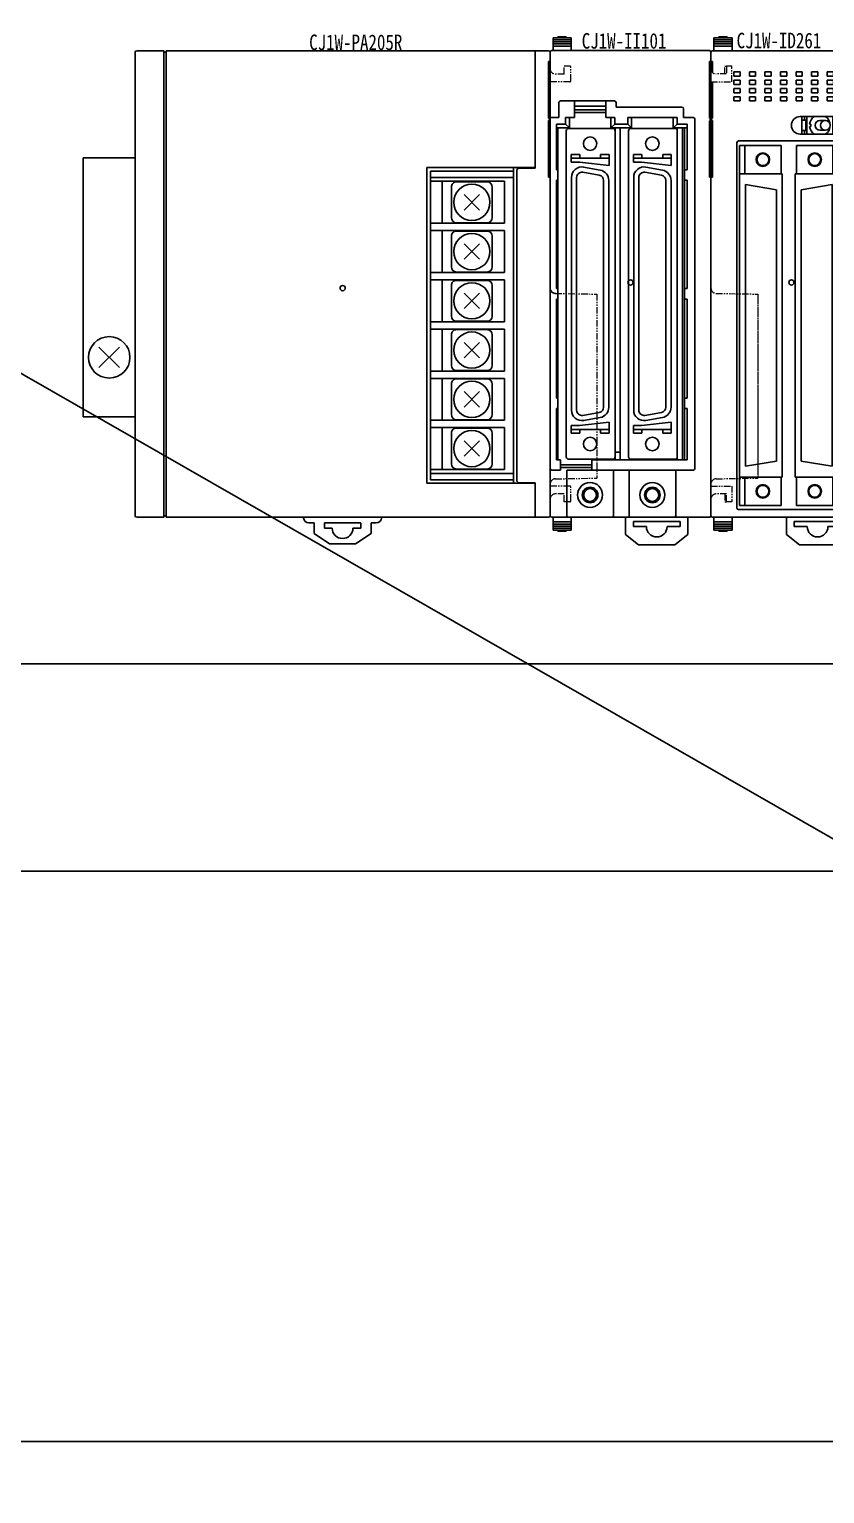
# Model space of a CAD drawing. Header units: millimetres. Extents: x 336 to 12810, y -1577 to 4105.
# Drawn here: x 6741.6 to 6895, y 3549.3 to 3831.8 of the extents above; entities that cross this region are included whole.
import ezdxf
from ezdxf.enums import TextEntityAlignment as Align

# ---------------------------------------------------------------- set-up
doc = ezdxf.new("R2010")
doc.units = ezdxf.units.MM
doc.linetypes.add('PHANTOM', pattern=[2.5, 1.25, -0.25, 0.25, -0.25, 0.25, -0.25])
doc.layers.add('TEXT', color=2, linetype='Continuous')
doc.layers.add('Z_OM_GAIKEI', color=7, linetype='Continuous')
doc.layers.add('Z_OM_PHANTOM', color=3, linetype='PHANTOM', lineweight=13)
doc.styles.add('ST', font='', dxfattribs={"width": 0.8, "height": 300})
doc.styles.get("Standard").update_dxf_attribs({"font": ''})
doc.styles.get('ST').set_extended_font_data('SimSun')
doc.styles.get('Standard').set_extended_font_data('SimSun')

# ---------------------------------------------------------------- blocks, each defined once
blk = doc.blocks.new('CJ1W-ID261')
at = {"layer": 'Z_OM_GAIKEI'}
for p, q in [((7115.01, 1994.25), (7115.01, 1993.85)), ((7115.01, 1994.25), (7118.51, 1994.25)), ((7115.96, 1994.45), (7117.56, 1994.45)), ((7115.96, 1994.45), (7115.96, 1994.25)), ((7116.56, 1994.45), (7116.56, 1994.25)), ((7116.96, 1994.45), (7116.96, 1994.25)), ((7117.56, 1994.45), (7117.56, 1994.25)), ((7118.51, 1993.85), (7118.51, 1994.25)), ((7114.46, 1991.45), (7114.46, 1902.05)), ((7145.16, 1991.75), (7114.76, 1991.75)), ((7115.01, 1993.85), (7115.01, 1993.45)), ((7115.01, 1993.85), (7118.51, 1993.85)), ((7115.01, 1993.45), (7115.01, 1993.05)), ((7115.01, 1993.45), (7118.51, 1993.45)), ((7115.01, 1993.05), (7115.01, 1992.65)), ((7115.01, 1993.05), (7118.51, 1993.05)), ((7115.01, 1992.65), (7115.01, 1991.75)), ((7115.01, 1992.65), (7118.51, 1992.65)), ((7118.51, 1993.45), (7118.51, 1993.85)), ((7118.51, 1993.05), (7118.51, 1993.45)), ((7118.51, 1992.65), (7118.51, 1993.05)), ((7118.51, 1991.75), (7118.51, 1992.65)), ((7145.46, 1991.45), (7145.46, 1902.05)), ((7114.16, 1989.65), (7114.16, 1978.75)), ((7114.46, 1989.65), (7114.16, 1989.65)), ((7145.46, 1989.65), (7145.76, 1989.65)), ((7145.61, 1989.65), (7145.46, 1989.22)), ((7145.76, 1989.65), (7145.76, 1987.54)), ((7148.16, 1987.25), (7148.16, 1988.75)), ((7148.16, 1987.25), (7148.16, 1988.75)), ((7148.16, 1988.75), (7148.46, 1988.75)), ((7148.16, 1988.75), (7148.46, 1988.75)), ((7148.46, 1988.75), (7148.46, 1987.25)), ((7148.46, 1988.75), (7148.46, 1987.25)), ((7149.46, 1988.75), (7148.46, 1988.75)), ((7149.46, 1988.75), (7148.46, 1988.75)), ((7149.46, 1985.75), (7149.46, 1988.75)), ((7149.46, 1985.75), (7149.46, 1988.75)), ((7118.86, 1987.65), (7118.86, 1986.85)), ((7120.06, 1987.65), (7118.86, 1987.65)), ((7120.06, 1986.85), (7118.86, 1986.85)), ((7120.06, 1986.05), (7118.86, 1986.05)), ((7118.86, 1986.05), (7118.86, 1985.25)), ((7120.06, 1987.65), (7120.06, 1986.85)), ((7120.06, 1986.05), (7120.06, 1985.25)), ((7121.86, 1987.65), (7121.86, 1986.85)), ((7123.06, 1987.65), (7121.86, 1987.65)), ((7123.06, 1986.85), (7121.86, 1986.85)), ((7123.06, 1986.05), (7121.86, 1986.05)), ((7121.86, 1986.05), (7121.86, 1985.25)), ((7123.06, 1987.65), (7123.06, 1986.85)), ((7123.06, 1986.05), (7123.06, 1985.25)), ((7124.86, 1987.65), (7124.86, 1986.85)), ((7126.06, 1987.65), (7124.86, 1987.65)), ((7126.06, 1986.85), (7124.86, 1986.85)), ((7126.06, 1986.05), (7124.86, 1986.05)), ((7124.86, 1986.05), (7124.86, 1985.25)), ((7126.06, 1987.65), (7126.06, 1986.85)), ((7126.06, 1986.05), (7126.06, 1985.25)), ((7127.86, 1987.65), (7127.86, 1986.85)), ((7129.06, 1987.65), (7127.86, 1987.65)), ((7129.06, 1986.85), (7127.86, 1986.85)), ((7129.06, 1986.05), (7127.86, 1986.05)), ((7127.86, 1986.05), (7127.86, 1985.25)), ((7129.06, 1987.65), (7129.06, 1986.85)), ((7129.06, 1986.05), (7129.06, 1985.25)), ((7130.86, 1987.65), (7130.86, 1986.85)), ((7132.06, 1987.65), (7130.86, 1987.65)), ((7132.06, 1986.85), (7130.86, 1986.85)), ((7132.06, 1986.05), (7130.86, 1986.05)), ((7130.86, 1986.05), (7130.86, 1985.25)), ((7132.06, 1987.65), (7132.06, 1986.85)), ((7132.06, 1986.05), (7132.06, 1985.25)), ((7133.86, 1987.65), (7133.86, 1986.85)), ((7135.06, 1987.65), (7133.86, 1987.65)), ((7135.06, 1986.85), (7133.86, 1986.85)), ((7135.06, 1986.05), (7133.86, 1986.05)), ((7133.86, 1986.05), (7133.86, 1985.25)), ((7135.06, 1987.65), (7135.06, 1986.85)), ((7135.06, 1986.05), (7135.06, 1985.25)), ((7136.86, 1987.65), (7136.86, 1986.85)), ((7138.06, 1987.65), (7136.86, 1987.65)), ((7138.06, 1986.85), (7136.86, 1986.85)), ((7138.06, 1986.05), (7136.86, 1986.05)), ((7136.86, 1986.05), (7136.86, 1985.25)), ((7138.06, 1987.65), (7138.06, 1986.85)), ((7138.06, 1986.05), (7138.06, 1985.25)), ((7139.86, 1987.65), (7139.86, 1986.85)), ((7141.06, 1987.65), (7139.86, 1987.65)), ((7141.06, 1986.85), (7139.86, 1986.85)), ((7141.06, 1986.05), (7139.86, 1986.05)), ((7139.86, 1986.05), (7139.86, 1985.25)), ((7141.06, 1987.65), (7141.06, 1986.85)), ((7141.06, 1986.05), (7141.06, 1985.25)), ((7145.46, 1985.75), (7149.46, 1985.75)), ((7145.46, 1985.75), (7149.46, 1985.75)), ((7145.76, 1985.75), (7145.76, 1978.75)), ((7148.46, 1987.25), (7146.46, 1987.25)), ((7148.46, 1987.25), (7146.46, 1987.25)), ((7120.06, 1985.25), (7118.86, 1985.25)), ((7120.06, 1984.45), (7118.86, 1984.45)), ((7118.86, 1984.45), (7118.86, 1983.65)), ((7120.06, 1983.65), (7118.86, 1983.65)), ((7120.06, 1984.45), (7120.06, 1983.65)), ((7123.06, 1985.25), (7121.86, 1985.25)), ((7123.06, 1984.45), (7121.86, 1984.45)), ((7121.86, 1984.45), (7121.86, 1983.65)), ((7123.06, 1983.65), (7121.86, 1983.65)), ((7123.06, 1984.45), (7123.06, 1983.65)), ((7126.06, 1985.25), (7124.86, 1985.25)), ((7126.06, 1984.45), (7124.86, 1984.45)), ((7124.86, 1984.45), (7124.86, 1983.65)), ((7126.06, 1983.65), (7124.86, 1983.65)), ((7126.06, 1984.45), (7126.06, 1983.65)), ((7129.06, 1985.25), (7127.86, 1985.25)), ((7129.06, 1984.45), (7127.86, 1984.45)), ((7127.86, 1984.45), (7127.86, 1983.65)), ((7129.06, 1983.65), (7127.86, 1983.65)), ((7129.06, 1984.45), (7129.06, 1983.65)), ((7132.06, 1985.25), (7130.86, 1985.25)), ((7132.06, 1984.45), (7130.86, 1984.45)), ((7130.86, 1984.45), (7130.86, 1983.65)), ((7132.06, 1983.65), (7130.86, 1983.65)), ((7132.06, 1984.45), (7132.06, 1983.65)), ((7135.06, 1985.25), (7133.86, 1985.25)), ((7135.06, 1984.45), (7133.86, 1984.45)), ((7133.86, 1984.45), (7133.86, 1983.65)), ((7135.06, 1983.65), (7133.86, 1983.65)), ((7135.06, 1984.45), (7135.06, 1983.65)), ((7138.06, 1985.25), (7136.86, 1985.25)), ((7138.06, 1984.45), (7136.86, 1984.45)), ((7136.86, 1984.45), (7136.86, 1983.65)), ((7138.06, 1983.65), (7136.86, 1983.65)), ((7138.06, 1984.45), (7138.06, 1983.65)), ((7141.06, 1985.25), (7139.86, 1985.25)), ((7141.06, 1984.45), (7139.86, 1984.45)), ((7139.86, 1984.45), (7139.86, 1983.65)), ((7141.06, 1983.65), (7139.86, 1983.65)), ((7141.06, 1984.45), (7141.06, 1983.65)), ((7120.06, 1982.85), (7118.86, 1982.85)), ((7118.86, 1982.85), (7118.86, 1982.05)), ((7120.06, 1982.05), (7118.86, 1982.05)), ((7120.06, 1982.85), (7120.06, 1982.05)), ((7123.06, 1982.85), (7121.86, 1982.85)), ((7121.86, 1982.85), (7121.86, 1982.05)), ((7123.06, 1982.05), (7121.86, 1982.05)), ((7123.06, 1982.85), (7123.06, 1982.05)), ((7126.06, 1982.85), (7124.86, 1982.85)), ((7124.86, 1982.85), (7124.86, 1982.05)), ((7126.06, 1982.05), (7124.86, 1982.05)), ((7126.06, 1982.85), (7126.06, 1982.05)), ((7129.06, 1982.85), (7127.86, 1982.85)), ((7127.86, 1982.85), (7127.86, 1982.05)), ((7129.06, 1982.05), (7127.86, 1982.05)), ((7129.06, 1982.85), (7129.06, 1982.05)), ((7132.06, 1982.85), (7130.86, 1982.85)), ((7130.86, 1982.85), (7130.86, 1982.05)), ((7132.06, 1982.05), (7130.86, 1982.05)), ((7132.06, 1982.85), (7132.06, 1982.05)), ((7135.06, 1982.85), (7133.86, 1982.85)), ((7133.86, 1982.85), (7133.86, 1982.05)), ((7135.06, 1982.05), (7133.86, 1982.05)), ((7135.06, 1982.85), (7135.06, 1982.05)), ((7138.06, 1982.85), (7136.86, 1982.85)), ((7136.86, 1982.85), (7136.86, 1982.05)), ((7138.06, 1982.05), (7136.86, 1982.05)), ((7138.06, 1982.85), (7138.06, 1982.05)), ((7141.06, 1982.85), (7139.86, 1982.85)), ((7139.86, 1982.85), (7139.86, 1982.05)), ((7141.06, 1982.05), (7139.86, 1982.05)), ((7141.06, 1982.85), (7141.06, 1982.05)), ((7114.16, 1978.75), (7114.46, 1978.75)), ((7114.16, 1978.25), (7114.16, 1967.35)), ((7114.16, 1978.25), (7114.46, 1978.25)), ((7114.33, 1978.75), (7114.33, 1978.25)), ((7139.26, 1979.05), (7131.66, 1979.05)), ((7131.96, 1975.65), (7131.96, 1979.05)), ((7131.96, 1978.35), (7132.71, 1978.35)), ((7132.46, 1979.05), (7132.46, 1978.35)), ((7132.71, 1978.35), (7132.71, 1976.35)), ((7132.96, 1975.65), (7132.96, 1979.05)), ((7133.47, 1977.6), (7133.71, 1977.6)), ((7133.71, 1977.1), (7133.71, 1977.6)), ((7136.51, 1978.3), (7135.46, 1978.3)), ((7137.96, 1975.65), (7137.96, 1979.05)), ((7138.21, 1978.35), (7138.96, 1978.35)), ((7138.21, 1976.35), (7138.21, 1978.35)), ((7138.46, 1978.82), (7138.46, 1979.05)), ((7138.46, 1978.82), (7140.12, 1978.82)), ((7138.46, 1978.35), (7138.46, 1978.42)), ((7138.46, 1978.42), (7140.58, 1978.42)), ((7138.96, 1975.65), (7138.96, 1979.05)), ((7145.76, 1978.75), (7145.46, 1978.75)), ((7145.76, 1978.25), (7145.46, 1978.25)), ((7145.58, 1978.75), (7145.58, 1978.25)), ((7145.76, 1978.25), (7145.76, 1967.35)), ((7139.26, 1975.65), (7131.66, 1975.65)), ((7131.96, 1976.35), (7132.71, 1976.35)), ((7132.46, 1976.35), (7132.46, 1975.65)), ((7133.47, 1977.1), (7133.71, 1977.1)), ((7136.51, 1976.4), (7135.46, 1976.4)), ((7138.21, 1976.35), (7138.96, 1976.35)), ((7138.46, 1976.28), (7138.46, 1976.35)), ((7138.46, 1976.28), (7140.57, 1976.28)), ((7138.46, 1975.65), (7138.46, 1975.88)), ((7138.46, 1975.88), (7140.1, 1975.88)), ((7119.46, 1903.55), (7119.46, 1974.05)), ((7119.76, 1974.35), (7139.16, 1974.35)), ((7119.96, 1904.01), (7119.96, 1973.49)), ((7119.96, 1904.01), (7119.96, 1973.49)), ((7119.96, 1973.49), (7123.96, 1973.49)), ((7127.96, 1973.49), (7119.96, 1973.49)), ((7120.96, 1967.99), (7120.96, 1973.49)), ((7127.96, 1967.99), (7127.96, 1973.49)), ((7130.96, 1973.49), (7138.96, 1973.49)), ((7130.96, 1967.99), (7130.96, 1973.49)), ((7138.96, 1973.49), (7134.96, 1973.49)), ((7137.96, 1967.99), (7137.96, 1973.49)), ((7138.96, 1904.01), (7138.96, 1973.49)), ((7138.96, 1904.01), (7138.96, 1973.49)), ((7139.46, 1974.05), (7139.46, 1903.55)), ((7114.46, 1967.35), (7114.16, 1967.35)), ((7114.31, 1967.35), (7114.46, 1967.79)), ((7119.96, 1967.99), (7128.21, 1967.99)), ((7119.96, 1967.99), (7128.21, 1967.99)), ((7128.21, 1909.51), (7128.21, 1967.99)), ((7128.21, 1967.99), (7128.21, 1909.51)), ((7130.71, 1909.51), (7130.71, 1967.99)), ((7130.71, 1967.99), (7130.71, 1909.51)), ((7138.96, 1967.99), (7130.71, 1967.99)), ((7138.96, 1967.99), (7130.71, 1967.99)), ((7145.61, 1967.35), (7145.46, 1967.78)), ((7145.46, 1967.35), (7145.76, 1967.35)), ((7121.08, 1911.59), (7121.08, 1965.91)), ((7127.08, 1964.91), (7121.08, 1965.91)), ((7127.08, 1964.91), (7127.08, 1912.59)), ((7131.83, 1964.91), (7137.83, 1965.91)), ((7131.83, 1964.91), (7131.83, 1912.59)), ((7137.83, 1911.59), (7137.83, 1965.91)), ((7146.44, 1944.94), (7154.46, 1944.8)), ((7154.46, 1944.8), (7154.46, 1909.31)), ((7154.46, 1944.15), (7154.46, 1927.05)), ((7154.46, 1927.05), (7154.46, 1909.95)), ((7127.08, 1912.59), (7121.08, 1911.59)), ((7131.83, 1912.59), (7137.83, 1911.59)), ((7119.96, 1909.51), (7128.21, 1909.51)), ((7119.96, 1909.51), (7128.21, 1909.51)), ((7120.96, 1909.51), (7120.96, 1904.01)), ((7127.96, 1909.51), (7127.96, 1904.01)), ((7138.96, 1909.51), (7130.71, 1909.51)), ((7138.96, 1909.51), (7130.71, 1909.51)), ((7130.96, 1909.51), (7130.96, 1904.01)), ((7137.96, 1909.51), (7137.96, 1904.01)), ((7145.46, 1907.75), (7149.46, 1907.75)), ((7145.46, 1907.75), (7149.46, 1907.75)), ((7146.44, 1909.17), (7154.46, 1909.31)), ((7149.46, 1907.75), (7149.46, 1904.75)), ((7149.46, 1907.75), (7149.46, 1904.75)), ((7123.96, 1904.01), (7119.96, 1904.01)), ((7127.96, 1904.01), (7119.96, 1904.01)), ((7130.96, 1904.01), (7138.96, 1904.01)), ((7134.96, 1904.01), (7138.96, 1904.01)), ((7148.46, 1906.25), (7146.46, 1906.25)), ((7148.46, 1906.25), (7146.46, 1906.25)), ((7148.16, 1906.25), (7148.16, 1904.75)), ((7148.16, 1906.25), (7148.16, 1904.75)), ((7148.16, 1904.75), (7148.46, 1904.75)), ((7148.16, 1904.75), (7148.46, 1904.75)), ((7148.46, 1904.75), (7148.46, 1906.25)), ((7148.46, 1904.75), (7148.46, 1906.25)), ((7149.46, 1904.75), (7148.46, 1904.75)), ((7149.46, 1904.75), (7148.46, 1904.75)), ((7114.76, 1901.75), (7145.16, 1901.75)), ((7115.01, 1901.75), (7115.01, 1900.85)), ((7118.51, 1900.85), (7118.51, 1901.75)), ((7139.16, 1903.25), (7119.76, 1903.25)), ((7129.01, 1901.75), (7129.01, 1898.45)), ((7141.01, 1901.75), (7141.01, 1898.45)), ((7118.51, 1900.85), (7115.01, 1900.85)), ((7115.01, 1900.85), (7115.01, 1900.45)), ((7118.51, 1900.45), (7115.01, 1900.45)), ((7115.01, 1900.45), (7115.01, 1900.05)), ((7118.51, 1900.05), (7115.01, 1900.05)), ((7115.01, 1900.05), (7115.01, 1899.65)), ((7118.51, 1899.65), (7115.01, 1899.65)), ((7115.01, 1899.65), (7115.01, 1899.25)), ((7118.51, 1899.25), (7115.01, 1899.25)), ((7115.96, 1899.05), (7115.96, 1899.25)), ((7117.56, 1899.05), (7115.96, 1899.05)), ((7116.56, 1899.05), (7116.56, 1899.25)), ((7116.96, 1899.05), (7116.96, 1899.25)), ((7117.56, 1899.05), (7117.56, 1899.25)), ((7118.51, 1900.45), (7118.51, 1900.85)), ((7118.51, 1900.05), (7118.51, 1900.45)), ((7118.51, 1899.65), (7118.51, 1900.05)), ((7118.51, 1899.25), (7118.51, 1899.65)), ((7129.01, 1898.45), (7131.51, 1896.45)), ((7139.51, 1900.95), (7130.51, 1900.95)), ((7130.51, 1899.95), (7130.51, 1900.95)), ((7130.51, 1899.95), (7133.01, 1899.95)), ((7139.51, 1899.95), (7137.01, 1899.95)), ((7141.01, 1898.45), (7138.51, 1896.45)), ((7139.51, 1899.95), (7139.51, 1900.95)), ((7138.51, 1896.45), (7131.51, 1896.45))]:
    blk.add_line(p, q, dxfattribs=at)
for centre, radius in [((7136.51, 1977.35), 0.95), ((7124.46, 1970.74), 1.3), ((7124.46, 1970.74), 1.15), ((7134.46, 1970.74), 1.3), ((7134.46, 1970.74), 1.15), ((7129.96, 1947.05), 0.5), ((7124.46, 1906.76), 1.3), ((7124.46, 1906.76), 1.15), ((7134.46, 1906.76), 1.3), ((7134.46, 1906.76), 1.15)]:
    blk.add_circle(centre, radius, dxfattribs=at)
for centre, radius, start, end in [((7114.76, 1991.45), 0.3, 90, 180), ((7145.16, 1991.45), 0.3, 0, 90), ((7145.16, 1991.45), 0.3, 0, 90), ((7146.46, 1988.25), 1, 180, 270), ((7146.46, 1988.25), 1, 180, 270), ((7131.66, 1977.35), 1.7, 90, 270), ((7135.46, 1977.35), 2, 121.5917, 172.8192), ((7135.46, 1977.35), 0.95, 90, 270), ((7135.46, 1977.35), 2, 301.9832, 58.4083), ((7139.26, 1977.35), 1.7, 270, 90), ((7135.46, 1977.35), 2, 187.1808, 238.0168), ((7119.76, 1974.05), 0.3, 90, 180), ((7139.16, 1974.05), 0.3, 0, 90), ((7146.46, 1945.94), 1, 180.0001, 269.0001), ((7146.46, 1908.17), 1, 91, 180), ((7146.46, 1905.25), 1, 90, 180), ((7146.46, 1905.25), 1, 90, 180), ((7114.76, 1902.05), 0.3, 180, 270), ((7119.76, 1903.55), 0.3, 180, 270), ((7139.16, 1903.55), 0.3, 270, 0), ((7145.16, 1902.05), 0.3, 270, 0), ((7145.16, 1902.05), 0.3, 270, 0), ((7135.01, 1899.95), 2, 180, 0)]:
    blk.add_arc(centre, radius, start, end, dxfattribs=at)

msp = doc.modelspace()

# ---------------------------------------------------------------- linework, layer by layer
at = {"color": 2}
msp.add_line((6148.29, 4104.721), (7905.608, 3097.062), dxfattribs=at)
for p, q in [((6268.84, 3709.412), (7328.84, 3709.412)), ((7328.84, 3669.412), (6268.84, 3669.412))]:
    msp.add_line(p, q)
msp.add_lwpolyline([(6228.84, 4049.412), (7828.84, 4049.412), (7828.84, 3559.412), (6228.84, 3559.412)], close=True)
at = {"layer": 'Z_OM_GAIKEI'}
for p, q in [((6843.542, 3830.376), (6843.542, 3830.176)), ((6843.542, 3830.376), (6845.142, 3830.376)), ((6844.142, 3830.376), (6844.142, 3830.176)), ((6844.542, 3830.376), (6844.542, 3830.176)), ((6845.142, 3830.376), (6845.142, 3830.176)), ((6762.339, 3827.674), (6767.542, 3827.674)), ((6767.542, 3737.674), (6767.542, 3827.674)), ((6767.542, 3827.674), (6767.543, 3827.586)), ((6767.542, 3827.374), (6767.543, 3827.586)), ((6767.543, 3827.586), (6767.544, 3827.374)), ((6767.544, 3737.974), (6767.544, 3827.674)), ((6768.039, 3827.374), (6768.041, 3827.586)), ((6768.041, 3827.586), (6768.042, 3827.674)), ((6768.041, 3827.586), (6768.042, 3827.374)), ((6768.042, 3827.674), (6841.742, 3827.674)), ((6800.085, 3827.674), (6800.142, 3827.674)), ((6839.142, 3827.374), (6839.142, 3827.674)), ((6839.142, 3827.374), (6839.142, 3827.674)), ((6872.742, 3827.676), (6842.342, 3827.676)), ((6842.592, 3830.176), (6846.092, 3830.176)), ((6842.592, 3830.176), (6842.592, 3829.776)), ((6842.592, 3829.776), (6846.092, 3829.776)), ((6842.592, 3829.776), (6842.592, 3829.376)), ((6842.592, 3829.376), (6846.092, 3829.376)), ((6842.592, 3829.376), (6842.592, 3828.976)), ((6842.592, 3828.976), (6846.092, 3828.976)), ((6842.592, 3828.976), (6842.592, 3828.576)), ((6842.592, 3828.576), (6846.092, 3828.576)), ((6842.592, 3828.576), (6842.592, 3827.676)), ((6846.092, 3829.776), (6846.092, 3830.176)), ((6846.092, 3829.376), (6846.092, 3829.776)), ((6846.092, 3828.976), (6846.092, 3829.376)), ((6846.092, 3828.576), (6846.092, 3828.976)), ((6846.092, 3827.676), (6846.092, 3828.576)), ((6762.042, 3737.966), (6762.042, 3827.382)), ((6767.544, 3827.374), (6768.039, 3827.374)), ((6768.039, 3737.974), (6768.039, 3827.374)), ((6768.042, 3737.974), (6768.042, 3827.374)), ((6839.142, 3805.124), (6839.142, 3827.374)), ((6839.142, 3805.024), (6839.142, 3827.374)), ((6841.742, 3825.576), (6841.742, 3814.676)), ((6842.042, 3825.576), (6841.742, 3825.576)), ((6841.742, 3825.576), (6841.742, 3814.676)), ((6842.042, 3825.576), (6841.742, 3825.576)), ((6842.042, 3827.376), (6842.042, 3737.973)), ((6842.042, 3827.376), (6842.042, 3737.976)), ((6842.042, 3737.974), (6842.042, 3827.374)), ((6873.042, 3827.376), (6873.042, 3737.976)), ((6873.193, 3825.576), (6873.042, 3825.145)), ((6873.042, 3825.576), (6873.342, 3825.576)), ((6873.342, 3825.576), (6873.342, 3823.462)), ((6873.342, 3821.676), (6873.342, 3814.676)), ((6843.742, 3817.673), (6843.742, 3814.776)), ((6844.042, 3817.976), (6854.442, 3817.976)), ((6846.742, 3817.976), (6846.742, 3814.776)), ((6852.742, 3816.976), (6846.742, 3816.976)), ((6846.742, 3816.276), (6852.742, 3816.276)), ((6852.742, 3817.976), (6852.742, 3814.776)), ((6854.742, 3817.676), (6854.742, 3816.776)), ((6854.742, 3816.776), (6867.442, 3816.776)), ((6867.742, 3816.476), (6867.742, 3814.776)), ((6841.742, 3814.676), (6842.042, 3814.676)), ((6841.742, 3814.676), (6842.042, 3814.676)), ((6841.742, 3814.176), (6841.742, 3803.276)), ((6841.742, 3814.176), (6842.042, 3814.176)), ((6841.742, 3814.176), (6841.742, 3803.276)), ((6841.742, 3814.176), (6842.042, 3814.176)), ((6841.918, 3814.676), (6841.918, 3814.176)), ((6841.918, 3814.676), (6841.918, 3814.176)), ((6842.342, 3814.776), (6843.742, 3814.776)), ((6843.242, 3813.526), (6844.992, 3813.526)), ((6843.242, 3813.526), (6843.242, 3804.676)), ((6844.992, 3814.776), (6844.992, 3813.526)), ((6844.992, 3814.776), (6846.742, 3814.776)), ((6845.742, 3812.776), (6844.992, 3813.526)), ((6845.742, 3814.776), (6845.742, 3812.776)), ((6846.742, 3815.776), (6852.742, 3815.776)), ((6852.742, 3814.776), (6854.492, 3814.776)), ((6853.742, 3814.776), (6853.742, 3812.776)), ((6853.742, 3812.776), (6854.492, 3813.526)), ((6854.491, 3813.526), (6856.992, 3813.526)), ((6854.492, 3814.776), (6854.492, 3813.526)), ((6866.492, 3814.776), (6856.992, 3814.776)), ((6856.992, 3814.776), (6856.992, 3813.526)), ((6857.742, 3812.776), (6856.992, 3813.526)), ((6857.742, 3814.776), (6857.742, 3812.776)), ((6865.742, 3814.776), (6865.742, 3812.776)), ((6865.742, 3812.776), (6866.492, 3813.526)), ((6866.492, 3814.776), (6866.492, 3813.526)), ((6868.442, 3813.526), (6866.492, 3813.526)), ((6869.642, 3814.776), (6867.742, 3814.776)), ((6868.442, 3813.526), (6868.442, 3804.676)), ((6869.942, 3814.476), (6869.942, 3747.076)), ((6873.342, 3814.676), (6873.042, 3814.676)), ((6873.342, 3814.176), (6873.042, 3814.176)), ((6873.166, 3814.676), (6873.166, 3814.176)), ((6873.342, 3814.176), (6873.342, 3803.276)), ((6843.242, 3812.776), (6845.742, 3812.776)), ((6843.542, 3812.776), (6843.542, 3748.776)), ((6845.142, 3749.361), (6845.142, 3812.191)), ((6854.042, 3812.691), (6845.642, 3812.691)), ((6853.742, 3812.776), (6857.742, 3812.776)), ((6854.542, 3748.776), (6854.542, 3812.776)), ((6854.542, 3749.361), (6854.542, 3812.191)), ((6855.542, 3812.776), (6855.542, 3748.776)), ((6857.142, 3749.361), (6857.142, 3812.191)), ((6866.042, 3812.691), (6857.642, 3812.691)), ((6868.442, 3812.776), (6865.742, 3812.776)), ((6866.542, 3748.776), (6866.542, 3812.776)), ((6866.542, 3749.361), (6866.542, 3812.191)), ((6867.542, 3748.776), (6867.542, 3812.776)), ((6867.942, 3812.776), (6867.942, 3748.776)), ((6846.092, 3806.193), (6846.092, 3807.666)), ((6846.092, 3807.666), (6847.742, 3807.666)), ((6847.742, 3806.966), (6847.742, 3807.666)), ((6851.742, 3806.966), (6851.742, 3807.666)), ((6851.742, 3807.666), (6853.392, 3807.666)), ((6853.392, 3807.666), (6853.392, 3805.517)), ((6858.092, 3806.193), (6858.092, 3807.666)), ((6858.092, 3807.666), (6859.742, 3807.666)), ((6859.742, 3806.966), (6859.742, 3807.666)), ((6863.742, 3807.666), (6865.392, 3807.666)), ((6863.742, 3806.966), (6863.742, 3807.666)), ((6865.392, 3807.666), (6865.392, 3805.517)), ((6752.042, 3807.024), (6752.042, 3757.024)), ((6752.042, 3807.024), (6762.042, 3807.024)), ((6762.042, 3807.024), (6762.042, 3757.024)), ((6818.242, 3744.224), (6818.242, 3805.124)), ((6818.242, 3805.124), (6839.142, 3805.124)), ((6834.943, 3744.224), (6834.943, 3805.124)), ((6835.942, 3805.024), (6835.642, 3804.724)), ((6839.142, 3805.024), (6835.942, 3805.024)), ((6853.392, 3806.966), (6846.092, 3806.966)), ((6847.673, 3806.193), (6846.092, 3806.193)), ((6853.392, 3805.517), (6847.673, 3806.193)), ((6848.495, 3805.21), (6851.695, 3804.628)), ((6865.392, 3806.966), (6858.092, 3806.966)), ((6859.673, 3806.193), (6858.092, 3806.193)), ((6865.392, 3805.517), (6859.673, 3806.193)), ((6860.495, 3805.21), (6863.695, 3804.628)), ((6818.943, 3744.924), (6818.943, 3804.424)), ((6818.943, 3804.424), (6834.943, 3804.424)), ((6818.943, 3803.224), (6834.943, 3803.224)), ((6818.943, 3802.474), (6833.243, 3802.474)), ((6821.243, 3802.474), (6821.243, 3794.374)), ((6829.893, 3802.374), (6823.993, 3802.374)), ((6833.243, 3802.474), (6833.243, 3794.374)), ((6835.642, 3744.624), (6835.642, 3804.724)), ((6842.042, 3803.276), (6841.742, 3803.276)), ((6842.042, 3803.276), (6841.742, 3803.276)), ((6841.891, 3803.276), (6842.042, 3803.707)), ((6841.891, 3803.276), (6842.042, 3803.707)), ((6843.542, 3804.676), (6843.242, 3804.676)), ((6843.542, 3802.676), (6843.242, 3802.676)), ((6843.242, 3802.676), (6843.242, 3781.776)), ((6846.142, 3758.312), (6846.142, 3803.24)), ((6847.142, 3758.312), (6847.142, 3803.24)), ((6848.316, 3804.226), (6851.516, 3803.644)), ((6852.342, 3758.892), (6852.342, 3802.659)), ((6853.342, 3758.892), (6853.342, 3802.659)), ((6858.142, 3758.312), (6858.142, 3803.24)), ((6859.142, 3758.312), (6859.142, 3803.24)), ((6860.316, 3804.226), (6863.516, 3803.644)), ((6864.342, 3758.892), (6864.342, 3802.659)), ((6865.342, 3758.892), (6865.342, 3802.659)), ((6868.442, 3804.676), (6867.942, 3804.676)), ((6868.482, 3802.676), (6867.942, 3802.676)), ((6868.442, 3802.676), (6868.442, 3781.776)), ((6873.193, 3803.276), (6873.042, 3803.706)), ((6873.042, 3803.276), (6873.342, 3803.276)), ((6822.993, 3801.374), (6822.993, 3795.474)), ((6825.458, 3796.939), (6828.427, 3799.909)), ((6825.458, 3799.909), (6828.427, 3796.939)), ((6830.893, 3795.474), (6830.893, 3801.374)), ((6818.943, 3794.374), (6833.243, 3794.374)), ((6823.993, 3794.474), (6829.893, 3794.474)), ((6818.943, 3792.974), (6833.243, 3792.974)), ((6821.243, 3792.974), (6821.243, 3784.874)), ((6822.993, 3791.874), (6822.993, 3785.974)), ((6829.893, 3792.874), (6823.993, 3792.874)), ((6830.893, 3785.974), (6830.893, 3791.874)), ((6833.243, 3792.974), (6833.243, 3784.874)), ((6825.458, 3787.439), (6828.427, 3790.409)), ((6825.458, 3790.409), (6828.427, 3787.439)), ((6818.943, 3784.874), (6833.243, 3784.874)), ((6818.943, 3783.474), (6833.243, 3783.474)), ((6821.243, 3783.474), (6821.243, 3775.374)), ((6822.993, 3782.374), (6822.993, 3776.474)), ((6823.993, 3784.974), (6829.893, 3784.974)), ((6829.893, 3783.374), (6823.993, 3783.374)), ((6830.893, 3776.474), (6830.893, 3782.374)), ((6833.243, 3783.474), (6833.243, 3775.374)), ((6825.458, 3777.939), (6828.427, 3780.909)), ((6825.458, 3780.909), (6828.427, 3777.939)), ((6843.024, 3780.857), (6843.017, 3780.857)), ((6843.542, 3781.776), (6843.242, 3781.776)), ((6843.542, 3779.776), (6843.242, 3779.776)), ((6843.242, 3779.776), (6843.242, 3760.676)), ((6868.442, 3781.776), (6867.942, 3781.776)), ((6868.442, 3779.776), (6867.942, 3779.776)), ((6868.442, 3779.776), (6868.442, 3760.676)), ((6818.943, 3775.374), (6833.243, 3775.374)), ((6818.943, 3773.974), (6833.243, 3773.974)), ((6821.243, 3773.974), (6821.243, 3765.874)), ((6823.993, 3775.474), (6829.893, 3775.474)), ((6829.893, 3773.874), (6823.993, 3773.874)), ((6833.243, 3773.974), (6833.243, 3765.874)), ((6822.993, 3772.874), (6822.993, 3766.974)), ((6825.458, 3768.439), (6828.427, 3771.409)), ((6825.458, 3771.409), (6828.427, 3768.439)), ((6830.893, 3766.974), (6830.893, 3772.874)), ((6759.022, 3766.544), (6755.062, 3770.504)), ((6759.022, 3770.504), (6755.062, 3766.544)), ((6818.943, 3765.874), (6833.243, 3765.874)), ((6823.993, 3765.974), (6829.893, 3765.974)), ((6818.943, 3764.474), (6833.243, 3764.474)), ((6821.243, 3764.474), (6821.243, 3756.374)), ((6822.993, 3763.374), (6822.993, 3757.474)), ((6829.893, 3764.374), (6823.993, 3764.374)), ((6830.893, 3757.474), (6830.893, 3763.374)), ((6833.243, 3764.474), (6833.243, 3756.374)), ((6825.458, 3758.939), (6828.427, 3761.909)), ((6825.458, 3761.909), (6828.427, 3758.939)), ((6843.242, 3760.676), (6843.542, 3760.676)), ((6867.942, 3760.676), (6868.442, 3760.676)), ((6752.042, 3757.024), (6762.042, 3757.024)), ((6843.242, 3758.676), (6843.242, 3748.776)), ((6843.242, 3758.676), (6843.542, 3758.676)), ((6848.316, 3757.326), (6851.516, 3757.907)), ((6848.495, 3756.342), (6851.695, 3756.924)), ((6860.316, 3757.326), (6863.516, 3757.907)), ((6860.495, 3756.342), (6863.695, 3756.924)), ((6867.942, 3758.676), (6868.442, 3758.676)), ((6868.442, 3758.676), (6868.442, 3748.776)), ((6818.943, 3756.374), (6833.243, 3756.374)), ((6818.943, 3754.974), (6833.243, 3754.974)), ((6821.243, 3754.974), (6821.243, 3746.874)), ((6823.993, 3756.474), (6829.893, 3756.474)), ((6829.893, 3754.874), (6823.993, 3754.874)), ((6833.243, 3754.974), (6833.243, 3746.874)), ((6847.673, 3755.358), (6846.092, 3755.358)), ((6846.092, 3755.358), (6846.092, 3753.886)), ((6853.392, 3754.586), (6846.092, 3754.586)), ((6853.392, 3756.034), (6847.673, 3755.358)), ((6847.742, 3754.586), (6847.742, 3753.886)), ((6851.742, 3754.586), (6851.742, 3753.886)), ((6853.392, 3753.886), (6853.392, 3756.034)), ((6859.673, 3755.358), (6858.092, 3755.358)), ((6858.092, 3755.358), (6858.092, 3753.886)), ((6865.392, 3754.586), (6858.092, 3754.586)), ((6865.392, 3756.034), (6859.673, 3755.358)), ((6859.742, 3754.586), (6859.742, 3753.886)), ((6863.742, 3754.586), (6863.742, 3753.886)), ((6865.392, 3753.886), (6865.392, 3756.034)), ((6822.993, 3753.874), (6822.993, 3747.974)), ((6825.458, 3749.439), (6828.427, 3752.409)), ((6825.458, 3752.409), (6828.427, 3749.439)), ((6830.893, 3747.974), (6830.893, 3753.874)), ((6846.092, 3753.886), (6847.742, 3753.886)), ((6851.742, 3753.886), (6853.392, 3753.886)), ((6858.092, 3753.886), (6859.742, 3753.886)), ((6863.742, 3753.886), (6865.392, 3753.886)), ((6843.242, 3748.776), (6844.042, 3748.776)), ((6844.042, 3748.776), (6844.042, 3746.776)), ((6854.042, 3748.861), (6845.642, 3748.861)), ((6850.042, 3748.776), (6868.442, 3748.776)), ((6850.042, 3748.776), (6850.042, 3746.776)), ((6855.542, 3750.213), (6854.542, 3750.213)), ((6866.042, 3748.861), (6857.642, 3748.861)), ((6818.943, 3746.874), (6833.243, 3746.874)), ((6834.943, 3746.124), (6818.943, 3746.124)), ((6823.993, 3746.974), (6829.893, 3746.974)), ((6842.342, 3746.776), (6844.042, 3746.776)), ((6844.042, 3747.776), (6850.042, 3747.776)), ((6844.042, 3747.276), (6850.042, 3747.276)), ((6845.242, 3746.776), (6869.642, 3746.776)), ((6845.242, 3737.976), (6845.242, 3746.776)), ((6854.242, 3737.976), (6854.242, 3746.776)), ((6857.242, 3737.976), (6857.242, 3746.776)), ((6866.242, 3737.976), (6866.242, 3746.776)), ((6818.242, 3744.224), (6839.142, 3744.224)), ((6834.943, 3744.924), (6818.943, 3744.924)), ((6835.942, 3744.324), (6835.642, 3744.624)), ((6839.142, 3744.324), (6835.942, 3744.324)), ((6839.142, 3737.674), (6839.142, 3744.324)), ((6839.142, 3737.974), (6839.142, 3744.224)), ((6762.339, 3737.674), (6767.542, 3737.674)), ((6766.082, 3737.674), (6766.196, 3737.674)), ((6766.196, 3737.674), (6767.542, 3737.674)), ((6767.542, 3737.974), (6767.543, 3737.674)), ((6767.542, 3737.674), (6767.543, 3737.762)), ((6767.543, 3737.762), (6767.544, 3737.974)), ((6767.544, 3737.974), (6768.039, 3737.974)), ((6768.039, 3737.974), (6768.041, 3737.762)), ((6768.041, 3737.762), (6768.042, 3737.974)), ((6768.041, 3737.762), (6768.042, 3737.674)), ((6768.042, 3737.674), (6841.75, 3737.674)), ((6794.52, 3737.574), (6794.52, 3737.674)), ((6809.52, 3737.574), (6809.52, 3737.674)), ((6839.142, 3737.674), (6839.142, 3737.974)), ((6839.142, 3737.674), (6839.142, 3737.974)), ((6842.342, 3737.676), (6872.742, 3737.676)), ((6842.592, 3737.676), (6842.592, 3736.776)), ((6846.092, 3736.776), (6846.092, 3737.676)), ((6856.592, 3737.676), (6856.592, 3734.376)), ((6868.592, 3737.676), (6868.592, 3734.376)), ((6796.52, 3736.574), (6795.52, 3736.574)), ((6796.52, 3734.574), (6796.52, 3736.574)), ((6799.52, 3732.574), (6796.52, 3734.574)), ((6798.52, 3735.574), (6798.52, 3736.574)), ((6805.52, 3736.574), (6798.52, 3736.574)), ((6800.02, 3735.574), (6798.52, 3735.574)), ((6804.02, 3735.574), (6805.52, 3735.574)), ((6804.52, 3732.574), (6807.52, 3734.574)), ((6805.52, 3735.574), (6805.52, 3736.574)), ((6807.52, 3734.574), (6807.52, 3736.574)), ((6807.52, 3736.574), (6808.52, 3736.574)), ((6846.092, 3736.776), (6842.592, 3736.776)), ((6842.592, 3736.776), (6842.592, 3736.376)), ((6846.092, 3736.376), (6842.592, 3736.376)), ((6842.592, 3736.376), (6842.592, 3735.976)), ((6846.092, 3735.976), (6842.592, 3735.976)), ((6842.592, 3735.976), (6842.592, 3735.576)), ((6846.092, 3735.576), (6842.592, 3735.576)), ((6842.592, 3735.576), (6842.592, 3735.176)), ((6846.092, 3735.176), (6842.592, 3735.176)), ((6843.542, 3734.976), (6843.542, 3735.176)), ((6845.142, 3734.976), (6843.542, 3734.976)), ((6844.142, 3734.976), (6844.142, 3735.176)), ((6844.542, 3734.976), (6844.542, 3735.176)), ((6845.142, 3734.976), (6845.142, 3735.176)), ((6846.092, 3736.376), (6846.092, 3736.776)), ((6846.092, 3735.976), (6846.092, 3736.376)), ((6846.092, 3735.576), (6846.092, 3735.976)), ((6846.092, 3735.176), (6846.092, 3735.576)), ((6856.592, 3734.376), (6859.092, 3732.376)), ((6867.092, 3736.876), (6858.092, 3736.876)), ((6858.092, 3735.876), (6858.092, 3736.876)), ((6858.092, 3735.876), (6860.592, 3735.876)), ((6867.092, 3735.876), (6864.592, 3735.876)), ((6868.592, 3734.376), (6866.092, 3732.376)), ((6867.092, 3735.876), (6867.092, 3736.876)), ((6804.52, 3732.574), (6799.52, 3732.574)), ((6866.092, 3732.376), (6859.092, 3732.376))]:
    msp.add_line(p, q, dxfattribs=at)
for centre, radius in [((6849.742, 3809.741), 1.3), ((6861.742, 3809.741), 1.3), ((6826.943, 3798.424), 3.5), ((6826.943, 3788.924), 3.5), ((6802.042, 3781.874), 0.5), ((6826.943, 3779.424), 3.5), ((6857.542, 3782.976), 0.5), ((6757.042, 3768.524), 4), ((6826.943, 3769.924), 3.5), ((6826.943, 3760.424), 3.5), ((6826.943, 3750.924), 3.5), ((6849.742, 3751.811), 1.3), ((6861.742, 3751.811), 1.3), ((6849.742, 3741.975), 2.4), ((6849.742, 3741.975), 1.5), ((6849.742, 3741.975), 1.23), ((6861.742, 3741.976), 2.4), ((6861.742, 3741.976), 1.5), ((6861.742, 3741.976), 1.23)]:
    msp.add_circle(centre, radius, dxfattribs=at)
for centre, radius, start, end in [((6762.342, 3827.374), 0.3, 90.51713, 178.49299), ((6841.742, 3827.374), 0.3, 0.00729, 89.99335), ((6842.342, 3827.376), 0.3, 90, 180.00001), ((6842.342, 3827.376), 0.3, 90, 180.00001), ((6872.742, 3827.376), 0.3, 0, 90), ((6872.742, 3827.376), 0.3, 0, 90), ((6844.042, 3817.676), 0.3, 90, 180.00001), ((6854.442, 3817.676), 0.3, 0, 90), ((6867.442, 3816.476), 0.3, 0, 90), ((6842.342, 3814.476), 0.3, 90, 180.00001), ((6869.642, 3814.476), 0.3, 0, 90), ((6845.642, 3812.191), 0.5, 90, 180.00001), ((6854.042, 3812.191), 0.5, 0, 90), ((6854.042, 3812.191), 0.5, 0, 90), ((6857.642, 3812.191), 0.5, 90, 180.00001), ((6866.042, 3812.191), 0.5, 0, 90), ((6866.042, 3812.191), 0.5, 0, 90), ((6848.143, 3803.24), 2.001, 79.69409, 180.00001), ((6860.143, 3803.24), 2.001, 79.69409, 180.00001), ((6823.993, 3801.374), 1, 90, 180.00001), ((6829.893, 3801.374), 1, 0, 90), ((6848.143, 3803.24), 1.001, 79.69409, 180.00001), ((6851.342, 3802.659), 1, 0, 80), ((6851.342, 3802.659), 2, 0, 80), ((6860.143, 3803.24), 1.001, 79.69409, 180.00001), ((6863.342, 3802.659), 1, 0, 80), ((6863.342, 3802.659), 2, 0, 80), ((6823.993, 3795.474), 1, 180.00001, 270), ((6829.893, 3795.474), 1, 270, 0), ((6823.993, 3791.874), 1, 90, 180.00001), ((6829.893, 3791.874), 1, 0, 90), ((6823.993, 3785.974), 1, 180.00001, 270), ((6829.893, 3785.974), 1, 270, 0), ((6823.993, 3782.374), 1, 90, 180.00001), ((6829.893, 3782.374), 1, 0, 90), ((6843.042, 3781.857), 1, 180.00001, 269), ((6823.993, 3776.474), 1, 180.00001, 270), ((6823.993, 3772.874), 1, 90, 180.00001), ((6829.893, 3776.474), 1, 270, 0), ((6829.893, 3772.874), 1, 0, 90), ((6823.993, 3766.974), 1, 180.00001, 270), ((6829.893, 3766.974), 1, 270, 0), ((6823.993, 3763.374), 1, 90, 180.00001), ((6829.893, 3763.374), 1, 0, 90), ((6823.993, 3757.474), 1, 180.00001, 270), ((6829.893, 3757.474), 1, 270, 0), ((6848.143, 3758.312), 2.001, 180.00001, 280.30591), ((6848.143, 3758.312), 1.001, 180.00001, 280.30591), ((6851.342, 3758.892), 1, 280, 0), ((6851.342, 3758.892), 2, 280, 0), ((6860.143, 3758.312), 2.001, 180.00001, 280.30591), ((6860.143, 3758.312), 1.001, 180.00001, 280.30591), ((6863.342, 3758.892), 1, 280, 0), ((6863.342, 3758.892), 2, 280, 0), ((6823.993, 3753.874), 1, 90, 180.00001), ((6829.893, 3753.874), 1, 0, 90), ((6845.642, 3749.361), 0.5, 180.00001, 270), ((6854.042, 3749.361), 0.5, 270, 0), ((6857.642, 3749.361), 0.5, 180.00001, 270), ((6866.042, 3749.361), 0.5, 270, 0), ((6823.993, 3747.974), 1, 180.00001, 270), ((6829.893, 3747.974), 1, 270, 0), ((6842.342, 3747.076), 0.3, 180.00001, 270), ((6869.642, 3747.076), 0.3, 270, 0), ((6762.342, 3737.974), 0.3, 181.50701, 269.48291), ((6795.52, 3737.574), 1, 180.00001, 270), ((6808.52, 3737.574), 1, 270, 0), ((6841.742, 3737.974), 0.3, 270.00699, 359.9921), ((6842.342, 3737.976), 0.3, 180.00001, 270), ((6845.542, 3737.976), 0.3, 180.00001, 270), ((6853.942, 3737.976), 0.3, 270, 0), ((6857.542, 3737.976), 0.3, 180.00001, 270), ((6865.942, 3737.976), 0.3, 270, 0), ((6872.742, 3737.976), 0.3, 270, 0), ((6872.742, 3737.976), 0.3, 270, 0), ((6802.02, 3735.574), 2, 180.00001, 0), ((6862.592, 3735.876), 2, 180.00001, 0)]:
    msp.add_arc(centre, radius, start, end, dxfattribs=at)
at = {"layer": 'Z_OM_PHANTOM'}
for p, q in [((6845.842, 3824.674), (6844.742, 3824.674)), ((6844.742, 3823.174), (6844.742, 3824.674)), ((6875.742, 3823.176), (6875.742, 3824.676)), ((6875.742, 3824.676), (6876.042, 3824.676)), ((6875.742, 3824.676), (6876.042, 3824.676)), ((6875.742, 3823.176), (6875.742, 3824.676)), ((6877.042, 3824.676), (6876.042, 3824.676)), ((6877.042, 3824.676), (6876.042, 3824.676)), ((6876.042, 3824.676), (6876.042, 3823.176)), ((6876.042, 3824.676), (6876.042, 3823.176)), ((6877.042, 3821.676), (6877.042, 3824.676)), ((6877.042, 3821.676), (6877.042, 3824.676)), ((6844.742, 3823.174), (6843.042, 3823.174)), ((6846.042, 3821.874), (6846.042, 3824.474)), ((6876.042, 3823.176), (6874.042, 3823.176)), ((6876.042, 3823.176), (6874.042, 3823.176)), ((6845.842, 3821.674), (6842.042, 3821.674)), ((6873.042, 3821.676), (6877.042, 3821.676)), ((6873.042, 3821.676), (6877.042, 3821.676)), ((6843.024, 3780.857), (6851.042, 3780.717)), ((6851.042, 3780.717), (6851.042, 3745.231)), ((6874.025, 3780.859), (6882.042, 3780.719)), ((6882.042, 3780.719), (6882.042, 3745.233)), ((6882.042, 3780.076), (6882.042, 3762.976)), ((6882.042, 3762.976), (6882.042, 3745.876)), ((6845.842, 3743.674), (6842.042, 3743.674)), ((6843.024, 3745.091), (6843.017, 3745.091)), ((6843.024, 3745.091), (6851.042, 3745.231)), ((6846.042, 3740.874), (6846.042, 3743.474)), ((6873.042, 3743.676), (6877.042, 3743.676)), ((6873.042, 3743.676), (6877.042, 3743.676)), ((6874.025, 3745.093), (6882.042, 3745.233)), ((6877.042, 3743.676), (6877.042, 3740.676)), ((6877.042, 3743.676), (6877.042, 3740.676)), ((6844.742, 3742.174), (6843.037, 3742.174)), ((6844.742, 3740.674), (6844.742, 3742.174)), ((6845.842, 3740.674), (6844.742, 3740.674)), ((6876.042, 3742.176), (6874.042, 3742.176)), ((6876.042, 3742.176), (6874.042, 3742.176)), ((6875.742, 3742.176), (6875.742, 3740.676)), ((6875.742, 3742.176), (6875.742, 3740.676)), ((6875.742, 3740.676), (6876.042, 3740.676)), ((6875.742, 3740.676), (6876.042, 3740.676)), ((6876.042, 3740.676), (6876.042, 3742.176)), ((6876.042, 3740.676), (6876.042, 3742.176)), ((6877.042, 3740.676), (6876.042, 3740.676)), ((6877.042, 3740.676), (6876.042, 3740.676))]:
    msp.add_line(p, q, dxfattribs=at)
for centre, radius, start, end in [((6845.842, 3824.474), 0.2, 0.0061, 89.99247), ((6843.033, 3824.174), 1, 182.1937, 270.52279), ((6845.842, 3821.874), 0.2, 269.99921, 0.00079), ((6874.042, 3824.176), 1, 180.00001, 270), ((6874.042, 3824.176), 1, 180.00001, 270), ((6874.042, 3781.858), 1, 180.0001, 269.00009), ((6843.042, 3744.091), 1, 90.99942, 180.0007), ((6845.842, 3743.474), 0.2, 359.99979, 90.00022), ((6874.042, 3744.093), 1, 90.99996, 180.00001), ((6843.033, 3741.174), 1, 89.73858, 177.8063), ((6845.842, 3740.874), 0.2, 270.00659, 359.9946), ((6874.042, 3741.176), 1, 90, 180.00001), ((6874.042, 3741.176), 1, 90, 180.00001)]:
    msp.add_arc(centre, radius, start, end, dxfattribs=at)

# ---------------------------------------------------------------- block references
msp.add_blockref('CJ1W-ID261', (-241.415, 1835.922))

# ---------------------------------------------------------------- texts
at = {"lineweight": 0, "width": 0.8}
for tag, p in [('CJ1W-PA205R', (6804.568, 3829.292)), ('CJ1W-II101', (6856.288, 3829.566))]:
    msp.add_attdef(tag, text='', height=3, dxfattribs=at).set_placement(p, align=Align.MIDDLE)
at = {"layer": 'TEXT', "color": 0, "style": 'ST', "width": 0.8}
msp.add_text('CJ1W-ID261', height=3, dxfattribs=at).set_placement((6877.983, 3828.134))

doc.saveas('drawing.dxf')
